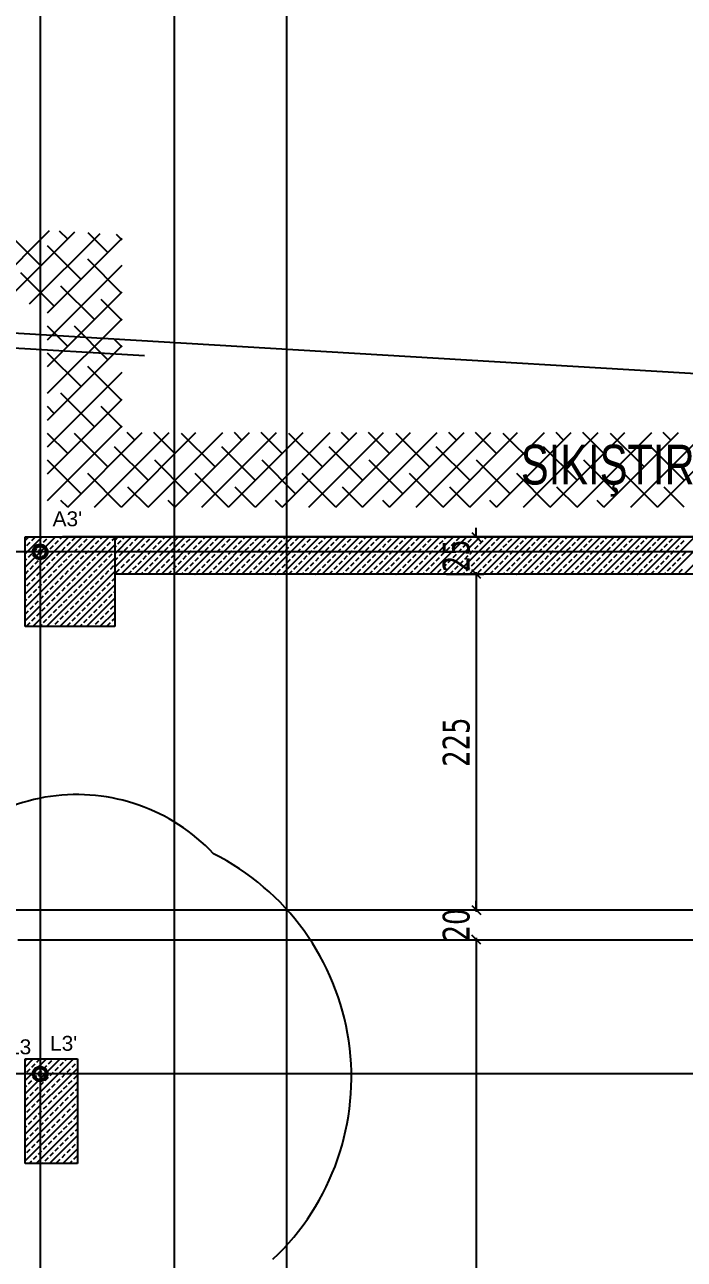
# Model space of a CAD drawing. Header units: millimetres. Extents: x 43168.9 to 43194.6, y -25545.1 to -25543.4.
# Drawn here: x 43170.5518 to 43170.6402, y -25543.9348 to -25543.7692 of the extents above; entities that cross this region are included whole.
import ezdxf

# ---------------------------------------------------------------- set-up
doc = ezdxf.new("R2010")
doc.units = ezdxf.units.MM
doc.header["$LTSCALE"] = 200
for name, pattern in [('DASHDOT', [1, 0.5, -0.25, 0, -0.25]), ('DASHDOT2', [0.5, 0.25, -0.125, 0, -0.125]), ('HIDDEN2', [0.1875, 0.125, -0.0625])]:
    doc.linetypes.add(name, pattern=pattern)
for name, color, linetype in [('aks_sgh', 5, 'DASHDOT2'), ('duv_sgh', 4, 'Continuous'), ('izd-alt_sgh', 8, 'HIDDEN2'), ('kesitcizgisi_sgh', 22, 'Continuous'), ('kolon-b.a_sgh', 6, 'Continuous'), ('olcuic_sgh', 183, 'Continuous'), ('tarama-betonarme_sgh', 223, 'Continuous'), ('tarama-zemin_sgh', 197, 'Continuous'), ('yapi-yaklasma_sgh', 41, 'DASHDOT'), ('yazi-genel_sgh', 7, 'Continuous')]:
    doc.layers.add(name, color=color, linetype=linetype)
doc.styles.add('1-200', font='arial.ttf', dxfattribs={"height": 60})
doc.styles.add('dim', font='VERDANA.TTF', dxfattribs={"width": 0.7})
doc.styles.add('text2', font='arial.ttf')

msp = doc.modelspace()

# ---------------------------------------------------------------- hatches: boundary and pattern name
h = msp.add_hatch(color=256)
edge = h.paths.add_edge_path()
edge.add_arc((43170.55388, -25543.83992), 0.001, 0, 360)
edge = h.paths.add_edge_path(flags=16)
edge.add_arc((43170.55388, -25543.83992), 0.00075, 0, 360)
h = msp.add_hatch(color=256)
edge = h.paths.add_edge_path()
edge.add_arc((43170.55388, -25543.83992), 0.001, 0, 360)
edge = h.paths.add_edge_path(flags=16)
edge.add_arc((43170.55388, -25543.83992), 0.00075, 0, 360)
h = msp.add_hatch(color=256)
edge = h.paths.add_edge_path()
edge.add_arc((43170.55388, -25543.90991), 0.001, 0, 360)
edge = h.paths.add_edge_path(flags=16)
edge.add_arc((43170.55388, -25543.90991), 0.00075, 0, 360)

# ---------------------------------------------------------------- linework, layer by layer
at = {"linetype": 'DASHDOT'}
msp.add_line((43170.57188, -25543.79132), (43170.57188, -25543.72412), dxfattribs=at)
at = {"color": 0, "linetype": 'ByBlock', "lineweight": -2}
for p, q in [((43170.61173, -25543.83732), (43170.61293, -25543.83852)), ((43170.55408, -25543.83972), (43170.55368, -25543.83972)), ((43170.55368, -25543.83972), (43170.55368, -25543.84012)), ((43170.55408, -25543.83972), (43170.55368, -25543.83972)), ((43170.55368, -25543.83972), (43170.55368, -25543.84012)), ((43170.55368, -25543.84012), (43170.55408, -25543.84012)), ((43170.55368, -25543.84012), (43170.55408, -25543.84012)), ((43170.55395, -25543.83985), (43170.55381, -25543.83999)), ((43170.55395, -25543.83999), (43170.55381, -25543.83985)), ((43170.55395, -25543.83985), (43170.55381, -25543.83999)), ((43170.55395, -25543.83999), (43170.55381, -25543.83985)), ((43170.55408, -25543.84012), (43170.55408, -25543.83972)), ((43170.55408, -25543.84012), (43170.55408, -25543.83972)), ((43170.61293, -25543.84351), (43170.61173, -25543.84231)), ((43170.61293, -25543.84351), (43170.61173, -25543.84231)), ((43170.61173, -25543.88732), (43170.61293, -25543.88852)), ((43170.61173, -25543.88732), (43170.61293, -25543.88852)), ((43170.61293, -25543.89252), (43170.61173, -25543.89132)), ((43170.61293, -25543.89252), (43170.61173, -25543.89132)), ((43170.55408, -25543.90971), (43170.55368, -25543.90971)), ((43170.55368, -25543.90971), (43170.55368, -25543.91011)), ((43170.55368, -25543.91011), (43170.55408, -25543.91011)), ((43170.55395, -25543.90984), (43170.55381, -25543.90998)), ((43170.55395, -25543.90998), (43170.55381, -25543.90984)), ((43170.55408, -25543.91011), (43170.55408, -25543.90971))]:
    msp.add_line(p, q, dxfattribs=at)
at = {"color": 0, "linetype": 'Continuous', "lineweight": -2}
for centre, radius in [((43170.55388, -25543.83992), 0.001), ((43170.55388, -25543.83992), 0.001), ((43170.55388, -25543.83992), 0.00075), ((43170.55388, -25543.83992), 0.00075), ((43170.55388, -25543.90991), 0.001), ((43170.55388, -25543.90991), 0.00075)]:
    msp.add_circle(centre, radius, dxfattribs=at)
for centre, radius, start, end in [((43170.55882, -25543.89751), 0.02505, 43.1257, 153.1257), ((43170.56205, -25543.91037), 0.03355, 313.3484, 63.3484)]:
    msp.add_arc(centre, radius, start, end)
at = {"layer": 'aks_sgh'}
for p, q in [((43170.55388, -25543.74092), (43170.55388, -25544.78992)), ((43170.58688, -25543.74092), (43170.58688, -25544.78992)), ((43170.24388, -25543.79438), (43170.56788, -25543.81361)), ((43171.17088, -25543.83992), (43170.19488, -25543.83992)), ((43171.17088, -25543.90992), (43170.19488, -25543.90992))]:
    msp.add_line(p, q, dxfattribs=at)
at = {"layer": 'duv_sgh'}
for p, q in [((43170.53688, -25543.88792), (43170.82088, -25543.88792)), ((43170.55088, -25543.89192), (43170.82088, -25543.89192))]:
    msp.add_line(p, q, dxfattribs=at)
at = {"layer": 'izd-alt_sgh'}
msp.add_line((43170.81488, -25543.83792), (43170.55688, -25543.83792), dxfattribs=at)
at = {"layer": 'kesitcizgisi_sgh', "linetype": 'DASHDOT'}
msp.add_line((43170.57188, -25544.79379), (43170.57188, -25543.79132), dxfattribs=at)
at = {"layer": 'kolon-b.a_sgh'}
for p, q in [((43170.55188, -25543.83792), (43170.56388, -25543.83792)), ((43170.55188, -25543.84992), (43170.55188, -25543.83792)), ((43170.55688, -25543.83792), (43170.81488, -25543.83792)), ((43170.56388, -25543.83792), (43170.56388, -25543.84992)), ((43170.80788, -25543.84292), (43170.56388, -25543.84292)), ((43170.56388, -25543.84992), (43170.55188, -25543.84992)), ((43170.55188, -25543.90791), (43170.55888, -25543.90791)), ((43170.55188, -25543.92191), (43170.55188, -25543.90791)), ((43170.55888, -25543.90791), (43170.55888, -25543.92191)), ((43170.55888, -25543.92191), (43170.55188, -25543.92191))]:
    msp.add_line(p, q, dxfattribs=at)
at = {"layer": 'olcuic_sgh'}
for p, q in [((43170.60833, -25543.83792), (43170.61333, -25543.83792)), ((43170.61233, -25543.83792), (43170.61233, -25543.83672)), ((43170.60833, -25543.84291), (43170.61333, -25543.84291)), ((43170.60833, -25543.84291), (43170.61333, -25543.84291)), ((43170.61233, -25543.84266), (43170.61233, -25543.88817)), ((43170.61233, -25543.84291), (43170.61233, -25543.84411)), ((43170.61233, -25543.88792), (43170.61233, -25543.88672)), ((43170.60833, -25543.88792), (43170.61333, -25543.88792)), ((43170.60833, -25543.88792), (43170.61333, -25543.88792)), ((43170.60833, -25543.89192), (43170.61333, -25543.89192)), ((43170.60833, -25543.89192), (43170.61333, -25543.89192)), ((43170.61233, -25543.89167), (43170.61233, -25544.34817)), ((43170.61233, -25543.89192), (43170.61233, -25543.89312))]:
    msp.add_line(p, q, dxfattribs=at)
at = {"layer": 'tarama-betonarme_sgh'}
for p, q in [((43170.55188, -25543.8384), (43170.55236, -25543.83792)), ((43170.55188, -25543.84019), (43170.55415, -25543.83792)), ((43170.55188, -25543.84199), (43170.55595, -25543.83792)), ((43170.55188, -25543.84378), (43170.55774, -25543.83792)), ((43170.55188, -25543.84558), (43170.55954, -25543.83792)), ((43170.55188, -25543.84738), (43170.56134, -25543.83792)), ((43170.55188, -25543.84917), (43170.56313, -25543.83792)), ((43170.55277, -25543.8384), (43170.55322, -25543.83795)), ((43170.55502, -25543.83795), (43170.55505, -25543.83792)), ((43170.55659, -25543.83817), (43170.55685, -25543.83792)), ((43170.55816, -25543.8384), (43170.55861, -25543.83795)), ((43170.56041, -25543.83795), (43170.56044, -25543.83792)), ((43170.56198, -25543.83817), (43170.56223, -25543.83792)), ((43170.56388, -25543.8384), (43170.56436, -25543.83792)), ((43170.56388, -25543.84019), (43170.56615, -25543.83792)), ((43170.56388, -25543.84199), (43170.56795, -25543.83792)), ((43170.56475, -25543.84292), (43170.56975, -25543.83792)), ((43170.56499, -25543.83819), (43170.56526, -25543.83792)), ((43170.56654, -25543.84292), (43170.57154, -25543.83792)), ((43170.56656, -25543.83841), (43170.56701, -25543.83796)), ((43170.56834, -25543.84292), (43170.57334, -25543.83792)), ((43170.5688, -25543.83796), (43170.56885, -25543.83792)), ((43170.57013, -25543.84292), (43170.57513, -25543.83792)), ((43170.57038, -25543.83819), (43170.57064, -25543.83792)), ((43170.57193, -25543.84292), (43170.57693, -25543.83792)), ((43170.57195, -25543.83841), (43170.5724, -25543.83796)), ((43170.57373, -25543.84292), (43170.57873, -25543.83792)), ((43170.57419, -25543.83796), (43170.57424, -25543.83792)), ((43170.57552, -25543.84292), (43170.58052, -25543.83792)), ((43170.57576, -25543.83819), (43170.57603, -25543.83792)), ((43170.57732, -25543.84292), (43170.58232, -25543.83792)), ((43170.57734, -25543.83841), (43170.57778, -25543.83796)), ((43170.57911, -25543.84292), (43170.58411, -25543.83792)), ((43170.57958, -25543.83796), (43170.57962, -25543.83792)), ((43170.58091, -25543.84292), (43170.58591, -25543.83792)), ((43170.58115, -25543.83819), (43170.58142, -25543.83792)), ((43170.58271, -25543.84292), (43170.58771, -25543.83792)), ((43170.58272, -25543.83841), (43170.58317, -25543.83796)), ((43170.5845, -25543.84292), (43170.5895, -25543.83792)), ((43170.58497, -25543.83796), (43170.58501, -25543.83792)), ((43170.5863, -25543.84292), (43170.5913, -25543.83792)), ((43170.58654, -25543.83819), (43170.58681, -25543.83792)), ((43170.58809, -25543.84292), (43170.59309, -25543.83792)), ((43170.58811, -25543.83841), (43170.58856, -25543.83796)), ((43170.58989, -25543.84292), (43170.59489, -25543.83792)), ((43170.59036, -25543.83796), (43170.5904, -25543.83792)), ((43170.59169, -25543.84292), (43170.59669, -25543.83792)), ((43170.59193, -25543.83819), (43170.5922, -25543.83792)), ((43170.59348, -25543.84292), (43170.59848, -25543.83792)), ((43170.5935, -25543.83841), (43170.59395, -25543.83796)), ((43170.59528, -25543.84292), (43170.60028, -25543.83792)), ((43170.59574, -25543.83796), (43170.59579, -25543.83792)), ((43170.59707, -25543.84292), (43170.60207, -25543.83792)), ((43170.59732, -25543.83819), (43170.59758, -25543.83792)), ((43170.59887, -25543.84292), (43170.60387, -25543.83792)), ((43170.59889, -25543.83841), (43170.59934, -25543.83796)), ((43170.60067, -25543.84292), (43170.60567, -25543.83792)), ((43170.60113, -25543.83796), (43170.60118, -25543.83792)), ((43170.60246, -25543.84292), (43170.60746, -25543.83792)), ((43170.6027, -25543.83819), (43170.60297, -25543.83792)), ((43170.60426, -25543.84292), (43170.60926, -25543.83792)), ((43170.60428, -25543.83841), (43170.60472, -25543.83796)), ((43170.60605, -25543.84292), (43170.61105, -25543.83792)), ((43170.60652, -25543.83796), (43170.60656, -25543.83792)), ((43170.60785, -25543.84292), (43170.61285, -25543.83792)), ((43170.60809, -25543.83819), (43170.60836, -25543.83792)), ((43170.60965, -25543.84292), (43170.61465, -25543.83792)), ((43170.60966, -25543.83841), (43170.61011, -25543.83796)), ((43170.61144, -25543.84292), (43170.61644, -25543.83792)), ((43170.61191, -25543.83796), (43170.61195, -25543.83792)), ((43170.61324, -25543.84292), (43170.61824, -25543.83792)), ((43170.61348, -25543.83819), (43170.61375, -25543.83792)), ((43170.61504, -25543.84292), (43170.62004, -25543.83792)), ((43170.61505, -25543.83841), (43170.6155, -25543.83796)), ((43170.61683, -25543.84292), (43170.62183, -25543.83792)), ((43170.6173, -25543.83796), (43170.61734, -25543.83792)), ((43170.61863, -25543.84292), (43170.62363, -25543.83792)), ((43170.61887, -25543.83819), (43170.61914, -25543.83792)), ((43170.62042, -25543.84292), (43170.62542, -25543.83792)), ((43170.62044, -25543.83841), (43170.62089, -25543.83796)), ((43170.62222, -25543.84292), (43170.62722, -25543.83792)), ((43170.62269, -25543.83796), (43170.62273, -25543.83792)), ((43170.62402, -25543.84292), (43170.62902, -25543.83792)), ((43170.62426, -25543.83819), (43170.62453, -25543.83792)), ((43170.62581, -25543.84292), (43170.63081, -25543.83792)), ((43170.62583, -25543.83841), (43170.62628, -25543.83796)), ((43170.62761, -25543.84292), (43170.63261, -25543.83792)), ((43170.62807, -25543.83796), (43170.62812, -25543.83792)), ((43170.6294, -25543.84292), (43170.6344, -25543.83792)), ((43170.62965, -25543.83819), (43170.62991, -25543.83792)), ((43170.6312, -25543.84292), (43170.6362, -25543.83792)), ((43170.63122, -25543.83841), (43170.63167, -25543.83796)), ((43170.633, -25543.84292), (43170.638, -25543.83792)), ((43170.63346, -25543.83796), (43170.63351, -25543.83792)), ((43170.63479, -25543.84292), (43170.63979, -25543.83792)), ((43170.63503, -25543.83819), (43170.6353, -25543.83792)), ((43170.63659, -25543.84292), (43170.64159, -25543.83792)), ((43170.6366, -25543.83841), (43170.63705, -25543.83796)), ((43170.63838, -25543.84292), (43170.64338, -25543.83792)), ((43170.63885, -25543.83796), (43170.63889, -25543.83792)), ((43170.64018, -25543.84292), (43170.64518, -25543.83792)), ((43170.5521, -25543.83907), (43170.55255, -25543.83862)), ((43170.55293, -25543.84992), (43170.56388, -25543.83897)), ((43170.553, -25543.83997), (43170.55345, -25543.83952)), ((43170.55367, -25543.8393), (43170.55412, -25543.83885)), ((43170.55435, -25543.83862), (43170.55479, -25543.83817)), ((43170.55524, -25543.83952), (43170.55569, -25543.83907)), ((43170.55592, -25543.83885), (43170.55637, -25543.8384)), ((43170.55682, -25543.83975), (43170.55726, -25543.8393)), ((43170.55749, -25543.83907), (43170.55794, -25543.83862)), ((43170.55839, -25543.83997), (43170.55884, -25543.83952)), ((43170.55906, -25543.8393), (43170.55951, -25543.83885)), ((43170.55973, -25543.83862), (43170.56018, -25543.83817)), ((43170.56063, -25543.83952), (43170.56108, -25543.83907)), ((43170.56131, -25543.83885), (43170.56175, -25543.8384)), ((43170.5622, -25543.83975), (43170.56265, -25543.8393)), ((43170.56288, -25543.83907), (43170.56333, -25543.83862)), ((43170.56355, -25543.8384), (43170.56388, -25543.83807)), ((43170.56388, -25543.8393), (43170.56409, -25543.83909)), ((43170.56431, -25543.83886), (43170.56476, -25543.83841)), ((43170.56521, -25543.83976), (43170.56566, -25543.83931)), ((43170.56589, -25543.83909), (43170.56633, -25543.83864)), ((43170.56678, -25543.83998), (43170.56723, -25543.83953)), ((43170.56746, -25543.83931), (43170.56791, -25543.83886)), ((43170.56813, -25543.83864), (43170.56858, -25543.83819)), ((43170.56903, -25543.83953), (43170.56948, -25543.83909)), ((43170.5697, -25543.83886), (43170.57015, -25543.83841)), ((43170.5706, -25543.83976), (43170.57105, -25543.83931)), ((43170.57127, -25543.83909), (43170.57172, -25543.83864)), ((43170.57217, -25543.83998), (43170.57262, -25543.83953)), ((43170.57285, -25543.83931), (43170.57329, -25543.83886)), ((43170.57352, -25543.83864), (43170.57397, -25543.83819)), ((43170.57442, -25543.83953), (43170.57487, -25543.83909)), ((43170.57509, -25543.83886), (43170.57554, -25543.83841)), ((43170.57599, -25543.83976), (43170.57644, -25543.83931)), ((43170.57666, -25543.83909), (43170.57711, -25543.83864)), ((43170.57756, -25543.83998), (43170.57801, -25543.83953)), ((43170.57823, -25543.83931), (43170.57868, -25543.83886)), ((43170.57891, -25543.83864), (43170.57936, -25543.83819)), ((43170.5798, -25543.83953), (43170.58025, -25543.83909)), ((43170.58048, -25543.83886), (43170.58093, -25543.83841)), ((43170.58138, -25543.83976), (43170.58183, -25543.83931)), ((43170.58205, -25543.83909), (43170.5825, -25543.83864)), ((43170.58295, -25543.83998), (43170.5834, -25543.83953)), ((43170.58362, -25543.83931), (43170.58407, -25543.83886)), ((43170.58429, -25543.83864), (43170.58474, -25543.83819)), ((43170.58519, -25543.83953), (43170.58564, -25543.83909)), ((43170.58587, -25543.83886), (43170.58632, -25543.83841)), ((43170.58676, -25543.83976), (43170.58721, -25543.83931)), ((43170.58744, -25543.83909), (43170.58789, -25543.83864)), ((43170.58834, -25543.83998), (43170.58879, -25543.83953)), ((43170.58901, -25543.83931), (43170.58946, -25543.83886)), ((43170.58968, -25543.83864), (43170.59013, -25543.83819)), ((43170.59058, -25543.83953), (43170.59103, -25543.83909)), ((43170.59125, -25543.83886), (43170.5917, -25543.83841)), ((43170.59215, -25543.83976), (43170.5926, -25543.83931)), ((43170.59283, -25543.83909), (43170.59328, -25543.83864)), ((43170.59372, -25543.83998), (43170.59417, -25543.83953)), ((43170.5944, -25543.83931), (43170.59485, -25543.83886)), ((43170.59507, -25543.83864), (43170.59552, -25543.83819)), ((43170.59597, -25543.83953), (43170.59642, -25543.83909)), ((43170.59664, -25543.83886), (43170.59709, -25543.83841)), ((43170.59754, -25543.83976), (43170.59799, -25543.83931)), ((43170.59821, -25543.83909), (43170.59866, -25543.83864)), ((43170.59911, -25543.83998), (43170.59956, -25543.83953)), ((43170.59979, -25543.83931), (43170.60023, -25543.83886)), ((43170.60046, -25543.83864), (43170.60091, -25543.83819)), ((43170.60136, -25543.83953), (43170.60181, -25543.83909)), ((43170.60203, -25543.83886), (43170.60248, -25543.83841)), ((43170.60293, -25543.83976), (43170.60338, -25543.83931)), ((43170.6036, -25543.83909), (43170.60405, -25543.83864)), ((43170.6045, -25543.83998), (43170.60495, -25543.83953)), ((43170.60517, -25543.83931), (43170.60562, -25543.83886)), ((43170.60585, -25543.83864), (43170.6063, -25543.83819)), ((43170.60675, -25543.83953), (43170.60719, -25543.83909)), ((43170.60742, -25543.83886), (43170.60787, -25543.83841)), ((43170.60832, -25543.83976), (43170.60877, -25543.83931)), ((43170.60899, -25543.83909), (43170.60944, -25543.83864)), ((43170.60989, -25543.83998), (43170.61034, -25543.83953)), ((43170.61056, -25543.83931), (43170.61101, -25543.83886)), ((43170.61124, -25543.83864), (43170.61168, -25543.83819)), ((43170.61213, -25543.83953), (43170.61258, -25543.83909)), ((43170.61281, -25543.83886), (43170.61326, -25543.83841)), ((43170.61371, -25543.83976), (43170.61415, -25543.83931)), ((43170.61438, -25543.83909), (43170.61483, -25543.83864)), ((43170.61528, -25543.83998), (43170.61573, -25543.83953)), ((43170.61595, -25543.83931), (43170.6164, -25543.83886)), ((43170.61662, -25543.83864), (43170.61707, -25543.83819)), ((43170.61752, -25543.83953), (43170.61797, -25543.83909)), ((43170.6182, -25543.83886), (43170.61864, -25543.83841)), ((43170.61909, -25543.83976), (43170.61954, -25543.83931)), ((43170.61977, -25543.83909), (43170.62022, -25543.83864)), ((43170.62066, -25543.83998), (43170.62111, -25543.83953)), ((43170.62134, -25543.83931), (43170.62179, -25543.83886)), ((43170.62201, -25543.83864), (43170.62246, -25543.83819)), ((43170.62291, -25543.83953), (43170.62336, -25543.83909)), ((43170.62358, -25543.83886), (43170.62403, -25543.83841)), ((43170.62448, -25543.83976), (43170.62493, -25543.83931)), ((43170.62516, -25543.83909), (43170.6256, -25543.83864)), ((43170.62605, -25543.83998), (43170.6265, -25543.83953)), ((43170.62673, -25543.83931), (43170.62718, -25543.83886)), ((43170.6274, -25543.83864), (43170.62785, -25543.83819)), ((43170.6283, -25543.83953), (43170.62875, -25543.83909)), ((43170.62897, -25543.83886), (43170.62942, -25543.83841)), ((43170.62987, -25543.83976), (43170.63032, -25543.83931)), ((43170.63054, -25543.83909), (43170.63099, -25543.83864)), ((43170.63144, -25543.83998), (43170.63189, -25543.83953)), ((43170.63211, -25543.83931), (43170.63256, -25543.83886)), ((43170.63279, -25543.83864), (43170.63324, -25543.83819)), ((43170.63369, -25543.83953), (43170.63414, -25543.83909)), ((43170.63436, -25543.83886), (43170.63481, -25543.83841)), ((43170.63526, -25543.83976), (43170.63571, -25543.83931)), ((43170.63593, -25543.83909), (43170.63638, -25543.83864)), ((43170.63683, -25543.83998), (43170.63728, -25543.83953)), ((43170.6375, -25543.83931), (43170.63795, -25543.83886)), ((43170.63818, -25543.83864), (43170.63863, -25543.83819)), ((43170.63907, -25543.83953), (43170.63952, -25543.83909)), ((43170.63975, -25543.83886), (43170.6402, -25543.83841)), ((43170.55188, -25543.84109), (43170.5521, -25543.84087)), ((43170.55233, -25543.84064), (43170.55277, -25543.8402)), ((43170.55322, -25543.84154), (43170.55367, -25543.84109)), ((43170.5539, -25543.84087), (43170.55435, -25543.84042)), ((43170.55457, -25543.8402), (43170.55502, -25543.83975)), ((43170.55472, -25543.84992), (43170.56388, -25543.84076)), ((43170.55547, -25543.84109), (43170.55592, -25543.84064)), ((43170.55614, -25543.84042), (43170.55659, -25543.83997)), ((43170.55704, -25543.84132), (43170.55749, -25543.84087)), ((43170.55771, -25543.84064), (43170.55816, -25543.8402)), ((43170.55861, -25543.84154), (43170.55906, -25543.84109)), ((43170.55928, -25543.84087), (43170.55973, -25543.84042)), ((43170.55996, -25543.8402), (43170.56041, -25543.83975)), ((43170.56086, -25543.84109), (43170.56131, -25543.84064)), ((43170.56153, -25543.84042), (43170.56198, -25543.83997)), ((43170.56243, -25543.84132), (43170.56288, -25543.84087)), ((43170.5631, -25543.84064), (43170.56355, -25543.8402)), ((43170.56377, -25543.83997), (43170.56388, -25543.83987)), ((43170.56388, -25543.84109), (43170.56431, -25543.84066)), ((43170.56454, -25543.84043), (43170.56499, -25543.83998)), ((43170.56544, -25543.84133), (43170.56589, -25543.84088)), ((43170.56611, -25543.84066), (43170.56656, -25543.84021)), ((43170.56701, -25543.84156), (43170.56746, -25543.84111)), ((43170.56768, -25543.84088), (43170.56813, -25543.84043)), ((43170.56835, -25543.84021), (43170.5688, -25543.83976)), ((43170.56925, -25543.84111), (43170.5697, -25543.84066)), ((43170.56993, -25543.84043), (43170.57038, -25543.83998)), ((43170.57082, -25543.84133), (43170.57127, -25543.84088)), ((43170.5715, -25543.84066), (43170.57195, -25543.84021)), ((43170.5724, -25543.84156), (43170.57285, -25543.84111)), ((43170.57307, -25543.84088), (43170.57352, -25543.84043)), ((43170.57374, -25543.84021), (43170.57419, -25543.83976)), ((43170.57464, -25543.84111), (43170.57509, -25543.84066)), ((43170.57531, -25543.84043), (43170.57576, -25543.83998)), ((43170.57621, -25543.84133), (43170.57666, -25543.84088)), ((43170.57689, -25543.84066), (43170.57734, -25543.84021)), ((43170.57778, -25543.84156), (43170.57823, -25543.84111)), ((43170.57846, -25543.84088), (43170.57891, -25543.84043)), ((43170.57913, -25543.84021), (43170.57958, -25543.83976)), ((43170.58003, -25543.84111), (43170.58048, -25543.84066)), ((43170.5807, -25543.84043), (43170.58115, -25543.83998)), ((43170.5816, -25543.84133), (43170.58205, -25543.84088)), ((43170.58227, -25543.84066), (43170.58272, -25543.84021)), ((43170.58317, -25543.84156), (43170.58362, -25543.84111)), ((43170.58385, -25543.84088), (43170.58429, -25543.84043)), ((43170.58452, -25543.84021), (43170.58497, -25543.83976)), ((43170.58542, -25543.84111), (43170.58587, -25543.84066)), ((43170.58609, -25543.84043), (43170.58654, -25543.83998)), ((43170.58699, -25543.84133), (43170.58744, -25543.84088)), ((43170.58766, -25543.84066), (43170.58811, -25543.84021)), ((43170.58856, -25543.84156), (43170.58901, -25543.84111)), ((43170.58923, -25543.84088), (43170.58968, -25543.84043)), ((43170.58991, -25543.84021), (43170.59036, -25543.83976)), ((43170.59081, -25543.84111), (43170.59125, -25543.84066)), ((43170.59148, -25543.84043), (43170.59193, -25543.83998)), ((43170.59238, -25543.84133), (43170.59283, -25543.84088)), ((43170.59305, -25543.84066), (43170.5935, -25543.84021)), ((43170.59395, -25543.84156), (43170.5944, -25543.84111)), ((43170.59462, -25543.84088), (43170.59507, -25543.84043)), ((43170.5953, -25543.84021), (43170.59574, -25543.83976)), ((43170.59619, -25543.84111), (43170.59664, -25543.84066)), ((43170.59687, -25543.84043), (43170.59732, -25543.83998)), ((43170.59777, -25543.84133), (43170.59821, -25543.84088)), ((43170.59844, -25543.84066), (43170.59889, -25543.84021)), ((43170.59934, -25543.84156), (43170.59979, -25543.84111)), ((43170.60001, -25543.84088), (43170.60046, -25543.84043)), ((43170.60068, -25543.84021), (43170.60113, -25543.83976)), ((43170.60158, -25543.84111), (43170.60203, -25543.84066)), ((43170.60226, -25543.84043), (43170.6027, -25543.83998)), ((43170.60315, -25543.84133), (43170.6036, -25543.84088)), ((43170.60383, -25543.84066), (43170.60428, -25543.84021)), ((43170.60472, -25543.84156), (43170.60517, -25543.84111)), ((43170.6054, -25543.84088), (43170.60585, -25543.84043)), ((43170.60607, -25543.84021), (43170.60652, -25543.83976)), ((43170.60697, -25543.84111), (43170.60742, -25543.84066)), ((43170.60764, -25543.84043), (43170.60809, -25543.83998)), ((43170.60854, -25543.84133), (43170.60899, -25543.84088)), ((43170.60922, -25543.84066), (43170.60966, -25543.84021)), ((43170.61011, -25543.84156), (43170.61056, -25543.84111)), ((43170.61079, -25543.84088), (43170.61124, -25543.84043)), ((43170.61146, -25543.84021), (43170.61191, -25543.83976)), ((43170.61236, -25543.84111), (43170.61281, -25543.84066)), ((43170.61303, -25543.84043), (43170.61348, -25543.83998)), ((43170.61393, -25543.84133), (43170.61438, -25543.84088)), ((43170.6146, -25543.84066), (43170.61505, -25543.84021)), ((43170.6155, -25543.84156), (43170.61595, -25543.84111)), ((43170.61617, -25543.84088), (43170.61662, -25543.84043)), ((43170.61685, -25543.84021), (43170.6173, -25543.83976)), ((43170.61775, -25543.84111), (43170.6182, -25543.84066)), ((43170.61842, -25543.84043), (43170.61887, -25543.83998)), ((43170.61932, -25543.84133), (43170.61977, -25543.84088)), ((43170.61999, -25543.84066), (43170.62044, -25543.84021)), ((43170.62089, -25543.84156), (43170.62134, -25543.84111)), ((43170.62156, -25543.84088), (43170.62201, -25543.84043)), ((43170.62224, -25543.84021), (43170.62269, -25543.83976)), ((43170.62313, -25543.84111), (43170.62358, -25543.84066)), ((43170.62381, -25543.84043), (43170.62426, -25543.83998)), ((43170.62471, -25543.84133), (43170.62516, -25543.84088)), ((43170.62538, -25543.84066), (43170.62583, -25543.84021)), ((43170.62628, -25543.84156), (43170.62673, -25543.84111)), ((43170.62695, -25543.84088), (43170.6274, -25543.84043)), ((43170.62762, -25543.84021), (43170.62807, -25543.83976)), ((43170.62852, -25543.84111), (43170.62897, -25543.84066)), ((43170.6292, -25543.84043), (43170.62965, -25543.83998)), ((43170.63009, -25543.84133), (43170.63054, -25543.84088)), ((43170.63077, -25543.84066), (43170.63122, -25543.84021)), ((43170.63167, -25543.84156), (43170.63211, -25543.84111)), ((43170.63234, -25543.84088), (43170.63279, -25543.84043)), ((43170.63301, -25543.84021), (43170.63346, -25543.83976)), ((43170.63391, -25543.84111), (43170.63436, -25543.84066)), ((43170.63458, -25543.84043), (43170.63503, -25543.83998)), ((43170.63548, -25543.84133), (43170.63593, -25543.84088)), ((43170.63616, -25543.84066), (43170.6366, -25543.84021)), ((43170.63705, -25543.84156), (43170.6375, -25543.84111)), ((43170.63773, -25543.84088), (43170.63818, -25543.84043)), ((43170.6384, -25543.84021), (43170.63885, -25543.83976)), ((43170.6393, -25543.84111), (43170.63975, -25543.84066)), ((43170.63997, -25543.84043), (43170.64042, -25543.83998)), ((43170.55188, -25543.84289), (43170.55233, -25543.84244)), ((43170.55255, -25543.84222), (43170.553, -25543.84177)), ((43170.55345, -25543.84311), (43170.5539, -25543.84266)), ((43170.55412, -25543.84244), (43170.55457, -25543.84199)), ((43170.55479, -25543.84177), (43170.55524, -25543.84132)), ((43170.55502, -25543.84334), (43170.55547, -25543.84289)), ((43170.55569, -25543.84266), (43170.55614, -25543.84222)), ((43170.55637, -25543.84199), (43170.55682, -25543.84154)), ((43170.55652, -25543.84992), (43170.56388, -25543.84256)), ((43170.55726, -25543.84289), (43170.55771, -25543.84244)), ((43170.55794, -25543.84222), (43170.55839, -25543.84177)), ((43170.55884, -25543.84311), (43170.55928, -25543.84266)), ((43170.55951, -25543.84244), (43170.55996, -25543.84199)), ((43170.56018, -25543.84177), (43170.56063, -25543.84132)), ((43170.56041, -25543.84334), (43170.56086, -25543.84289)), ((43170.56108, -25543.84266), (43170.56153, -25543.84222)), ((43170.56175, -25543.84199), (43170.5622, -25543.84154)), ((43170.56265, -25543.84289), (43170.5631, -25543.84244)), ((43170.56333, -25543.84222), (43170.56377, -25543.84177)), ((43170.56409, -25543.84268), (43170.56454, -25543.84223)), ((43170.56476, -25543.842), (43170.56521, -25543.84156)), ((43170.56566, -25543.8429), (43170.56611, -25543.84245)), ((43170.56633, -25543.84223), (43170.56678, -25543.84178)), ((43170.56744, -25543.84292), (43170.56768, -25543.84268)), ((43170.56791, -25543.84245), (43170.56835, -25543.842)), ((43170.56858, -25543.84178), (43170.56903, -25543.84133)), ((43170.56924, -25543.84292), (43170.56925, -25543.8429)), ((43170.56948, -25543.84268), (43170.56993, -25543.84223)), ((43170.57015, -25543.842), (43170.5706, -25543.84156)), ((43170.57105, -25543.8429), (43170.5715, -25543.84245)), ((43170.57172, -25543.84223), (43170.57217, -25543.84178)), ((43170.57283, -25543.84292), (43170.57307, -25543.84268)), ((43170.57329, -25543.84245), (43170.57374, -25543.842)), ((43170.57397, -25543.84178), (43170.57442, -25543.84133)), ((43170.57462, -25543.84292), (43170.57464, -25543.8429)), ((43170.57487, -25543.84268), (43170.57531, -25543.84223)), ((43170.57554, -25543.842), (43170.57599, -25543.84156)), ((43170.57644, -25543.8429), (43170.57689, -25543.84245)), ((43170.57711, -25543.84223), (43170.57756, -25543.84178)), ((43170.57822, -25543.84292), (43170.57846, -25543.84268)), ((43170.57868, -25543.84245), (43170.57913, -25543.842)), ((43170.57936, -25543.84178), (43170.5798, -25543.84133)), ((43170.58001, -25543.84292), (43170.58003, -25543.8429)), ((43170.58025, -25543.84268), (43170.5807, -25543.84223)), ((43170.58093, -25543.842), (43170.58138, -25543.84156)), ((43170.58183, -25543.8429), (43170.58227, -25543.84245)), ((43170.5825, -25543.84223), (43170.58295, -25543.84178)), ((43170.5836, -25543.84292), (43170.58385, -25543.84268)), ((43170.58407, -25543.84245), (43170.58452, -25543.842)), ((43170.58474, -25543.84178), (43170.58519, -25543.84133)), ((43170.5854, -25543.84292), (43170.58542, -25543.8429)), ((43170.58564, -25543.84268), (43170.58609, -25543.84223)), ((43170.58632, -25543.842), (43170.58676, -25543.84156)), ((43170.58721, -25543.8429), (43170.58766, -25543.84245)), ((43170.58789, -25543.84223), (43170.58834, -25543.84178)), ((43170.58899, -25543.84292), (43170.58923, -25543.84268)), ((43170.58946, -25543.84245), (43170.58991, -25543.842)), ((43170.59013, -25543.84178), (43170.59058, -25543.84133)), ((43170.59079, -25543.84292), (43170.59081, -25543.8429)), ((43170.59103, -25543.84268), (43170.59148, -25543.84223)), ((43170.5917, -25543.842), (43170.59215, -25543.84156)), ((43170.5926, -25543.8429), (43170.59305, -25543.84245)), ((43170.59328, -25543.84223), (43170.59372, -25543.84178)), ((43170.59438, -25543.84292), (43170.59462, -25543.84268)), ((43170.59485, -25543.84245), (43170.5953, -25543.842)), ((43170.59552, -25543.84178), (43170.59597, -25543.84133)), ((43170.59618, -25543.84292), (43170.59619, -25543.8429)), ((43170.59642, -25543.84268), (43170.59687, -25543.84223)), ((43170.59709, -25543.842), (43170.59754, -25543.84156)), ((43170.59799, -25543.8429), (43170.59844, -25543.84245)), ((43170.59866, -25543.84223), (43170.59911, -25543.84178)), ((43170.59977, -25543.84292), (43170.60001, -25543.84268)), ((43170.60023, -25543.84245), (43170.60068, -25543.842)), ((43170.60091, -25543.84178), (43170.60136, -25543.84133)), ((43170.60156, -25543.84292), (43170.60158, -25543.8429)), ((43170.60181, -25543.84268), (43170.60226, -25543.84223)), ((43170.60248, -25543.842), (43170.60293, -25543.84156)), ((43170.60338, -25543.8429), (43170.60383, -25543.84245)), ((43170.60405, -25543.84223), (43170.6045, -25543.84178)), ((43170.60516, -25543.84292), (43170.6054, -25543.84268)), ((43170.60562, -25543.84245), (43170.60607, -25543.842)), ((43170.6063, -25543.84178), (43170.60675, -25543.84133)), ((43170.60695, -25543.84292), (43170.60697, -25543.8429)), ((43170.60719, -25543.84268), (43170.60764, -25543.84223)), ((43170.60787, -25543.842), (43170.60832, -25543.84156)), ((43170.60877, -25543.8429), (43170.60922, -25543.84245)), ((43170.60944, -25543.84223), (43170.60989, -25543.84178)), ((43170.61054, -25543.84292), (43170.61079, -25543.84268)), ((43170.61101, -25543.84245), (43170.61146, -25543.842)), ((43170.61168, -25543.84178), (43170.61213, -25543.84133)), ((43170.61234, -25543.84292), (43170.61236, -25543.8429)), ((43170.61258, -25543.84268), (43170.61303, -25543.84223)), ((43170.61326, -25543.842), (43170.61371, -25543.84156)), ((43170.61415, -25543.8429), (43170.6146, -25543.84245)), ((43170.61483, -25543.84223), (43170.61528, -25543.84178)), ((43170.61593, -25543.84292), (43170.61617, -25543.84268)), ((43170.6164, -25543.84245), (43170.61685, -25543.842)), ((43170.61707, -25543.84178), (43170.61752, -25543.84133)), ((43170.61773, -25543.84292), (43170.61775, -25543.8429)), ((43170.61797, -25543.84268), (43170.61842, -25543.84223)), ((43170.61864, -25543.842), (43170.61909, -25543.84156)), ((43170.61954, -25543.8429), (43170.61999, -25543.84245)), ((43170.62022, -25543.84223), (43170.62066, -25543.84178)), ((43170.62132, -25543.84292), (43170.62156, -25543.84268)), ((43170.62179, -25543.84245), (43170.62224, -25543.842)), ((43170.62246, -25543.84178), (43170.62291, -25543.84133)), ((43170.62312, -25543.84292), (43170.62313, -25543.8429)), ((43170.62336, -25543.84268), (43170.62381, -25543.84223)), ((43170.62403, -25543.842), (43170.62448, -25543.84156)), ((43170.62493, -25543.8429), (43170.62538, -25543.84245)), ((43170.6256, -25543.84223), (43170.62605, -25543.84178)), ((43170.62671, -25543.84292), (43170.62695, -25543.84268)), ((43170.62718, -25543.84245), (43170.62762, -25543.842)), ((43170.62785, -25543.84178), (43170.6283, -25543.84133)), ((43170.62851, -25543.84292), (43170.62852, -25543.8429)), ((43170.62875, -25543.84268), (43170.6292, -25543.84223)), ((43170.62942, -25543.842), (43170.62987, -25543.84156)), ((43170.63032, -25543.8429), (43170.63077, -25543.84245)), ((43170.63099, -25543.84223), (43170.63144, -25543.84178)), ((43170.6321, -25543.84292), (43170.63234, -25543.84268)), ((43170.63256, -25543.84245), (43170.63301, -25543.842)), ((43170.63324, -25543.84178), (43170.63369, -25543.84133)), ((43170.63389, -25543.84292), (43170.63391, -25543.8429)), ((43170.63414, -25543.84268), (43170.63458, -25543.84223)), ((43170.63481, -25543.842), (43170.63526, -25543.84156)), ((43170.63571, -25543.8429), (43170.63616, -25543.84245)), ((43170.63638, -25543.84223), (43170.63683, -25543.84178)), ((43170.63749, -25543.84292), (43170.63773, -25543.84268)), ((43170.63795, -25543.84245), (43170.6384, -25543.842)), ((43170.63863, -25543.84178), (43170.63907, -25543.84133)), ((43170.63928, -25543.84292), (43170.6393, -25543.8429)), ((43170.63952, -25543.84268), (43170.63997, -25543.84223)), ((43170.5521, -25543.84446), (43170.55255, -25543.84401)), ((43170.55277, -25543.84379), (43170.55322, -25543.84334)), ((43170.55367, -25543.84469), (43170.55412, -25543.84424)), ((43170.55435, -25543.84401), (43170.55479, -25543.84356)), ((43170.55524, -25543.84491), (43170.55569, -25543.84446)), ((43170.55592, -25543.84424), (43170.55637, -25543.84379)), ((43170.55659, -25543.84356), (43170.55704, -25543.84311)), ((43170.55749, -25543.84446), (43170.55794, -25543.84401)), ((43170.55816, -25543.84379), (43170.55861, -25543.84334)), ((43170.55832, -25543.84992), (43170.56388, -25543.84436)), ((43170.55906, -25543.84469), (43170.55951, -25543.84424)), ((43170.55973, -25543.84401), (43170.56018, -25543.84356)), ((43170.56063, -25543.84491), (43170.56108, -25543.84446)), ((43170.56131, -25543.84424), (43170.56175, -25543.84379)), ((43170.56198, -25543.84356), (43170.56243, -25543.84311)), ((43170.56288, -25543.84446), (43170.56333, -25543.84401)), ((43170.56355, -25543.84379), (43170.56388, -25543.84346)), ((43170.55188, -25543.84648), (43170.5521, -25543.84626)), ((43170.55233, -25543.84603), (43170.55277, -25543.84558)), ((43170.553, -25543.84536), (43170.55345, -25543.84491)), ((43170.5539, -25543.84626), (43170.55435, -25543.84581)), ((43170.55457, -25543.84558), (43170.55502, -25543.84513)), ((43170.55547, -25543.84648), (43170.55592, -25543.84603)), ((43170.55614, -25543.84581), (43170.55659, -25543.84536)), ((43170.55682, -25543.84513), (43170.55726, -25543.84469)), ((43170.55704, -25543.84671), (43170.55749, -25543.84626)), ((43170.55771, -25543.84603), (43170.55816, -25543.84558)), ((43170.55839, -25543.84536), (43170.55884, -25543.84491)), ((43170.55928, -25543.84626), (43170.55973, -25543.84581)), ((43170.55996, -25543.84558), (43170.56041, -25543.84513)), ((43170.56011, -25543.84992), (43170.56388, -25543.84615)), ((43170.56086, -25543.84648), (43170.56131, -25543.84603)), ((43170.56153, -25543.84581), (43170.56198, -25543.84536)), ((43170.5622, -25543.84513), (43170.56265, -25543.84469)), ((43170.56243, -25543.84671), (43170.56288, -25543.84626)), ((43170.5631, -25543.84603), (43170.56355, -25543.84558)), ((43170.56377, -25543.84536), (43170.56388, -25543.84525)), ((43170.55188, -25543.84827), (43170.55233, -25543.84783)), ((43170.55255, -25543.8476), (43170.553, -25543.84715)), ((43170.55322, -25543.84693), (43170.55367, -25543.84648)), ((43170.55412, -25543.84783), (43170.55457, -25543.84738)), ((43170.55479, -25543.84715), (43170.55524, -25543.84671)), ((43170.55569, -25543.84805), (43170.55614, -25543.8476)), ((43170.55637, -25543.84738), (43170.55682, -25543.84693)), ((43170.55726, -25543.84828), (43170.55771, -25543.84783)), ((43170.55794, -25543.8476), (43170.55839, -25543.84715)), ((43170.55861, -25543.84693), (43170.55906, -25543.84648)), ((43170.55951, -25543.84783), (43170.55996, -25543.84738)), ((43170.56018, -25543.84715), (43170.56063, -25543.84671)), ((43170.56108, -25543.84805), (43170.56153, -25543.8476)), ((43170.56175, -25543.84738), (43170.5622, -25543.84693)), ((43170.56265, -25543.84828), (43170.5631, -25543.84783)), ((43170.56333, -25543.8476), (43170.56377, -25543.84715)), ((43170.5521, -25543.84985), (43170.55255, -25543.8494)), ((43170.55277, -25543.84918), (43170.55322, -25543.84873)), ((43170.55345, -25543.8485), (43170.5539, -25543.84805)), ((43170.55435, -25543.8494), (43170.55479, -25543.84895)), ((43170.55502, -25543.84873), (43170.55547, -25543.84828)), ((43170.55592, -25543.84962), (43170.55637, -25543.84918)), ((43170.55659, -25543.84895), (43170.55704, -25543.8485)), ((43170.55749, -25543.84985), (43170.55794, -25543.8494)), ((43170.55816, -25543.84918), (43170.55861, -25543.84873)), ((43170.55884, -25543.8485), (43170.55928, -25543.84805)), ((43170.55973, -25543.8494), (43170.56018, -25543.84895)), ((43170.56041, -25543.84873), (43170.56086, -25543.84828)), ((43170.56131, -25543.84962), (43170.56175, -25543.84918)), ((43170.56191, -25543.84992), (43170.56388, -25543.84795)), ((43170.56198, -25543.84895), (43170.56243, -25543.8485)), ((43170.56288, -25543.84985), (43170.56333, -25543.8494)), ((43170.56355, -25543.84918), (43170.56388, -25543.84885)), ((43170.55383, -25543.84992), (43170.55412, -25543.84962)), ((43170.55562, -25543.84992), (43170.55569, -25543.84985)), ((43170.55921, -25543.84992), (43170.55951, -25543.84962)), ((43170.56101, -25543.84992), (43170.56108, -25543.84985)), ((43170.5637, -25543.84992), (43170.56388, -25543.84974)), ((43170.55188, -25543.909), (43170.55297, -25543.90791)), ((43170.55188, -25543.91079), (43170.55476, -25543.90791)), ((43170.55188, -25543.91259), (43170.55656, -25543.90791)), ((43170.55188, -25543.91439), (43170.55836, -25543.90791)), ((43170.55188, -25543.9081), (43170.55207, -25543.90791)), ((43170.55277, -25543.909), (43170.55322, -25543.90855)), ((43170.55345, -25543.90833), (43170.55387, -25543.90791)), ((43170.55435, -25543.90923), (43170.55479, -25543.90878)), ((43170.55502, -25543.90855), (43170.55547, -25543.9081)), ((43170.55592, -25543.90945), (43170.55637, -25543.909)), ((43170.55659, -25543.90878), (43170.55704, -25543.90833)), ((43170.55726, -25543.9081), (43170.55746, -25543.90791)), ((43170.55816, -25543.909), (43170.55861, -25543.90855)), ((43170.55884, -25543.90833), (43170.55888, -25543.90828)), ((43170.55188, -25543.91618), (43170.55888, -25543.90918)), ((43170.5521, -25543.90968), (43170.55255, -25543.90923)), ((43170.55233, -25543.91125), (43170.55277, -25543.9108)), ((43170.553, -25543.91057), (43170.55345, -25543.91012)), ((43170.55367, -25543.9099), (43170.55412, -25543.90945)), ((43170.55457, -25543.9108), (43170.55502, -25543.91035)), ((43170.55524, -25543.91012), (43170.55569, -25543.90968)), ((43170.55614, -25543.91102), (43170.55659, -25543.91057)), ((43170.55682, -25543.91035), (43170.55726, -25543.9099)), ((43170.55749, -25543.90968), (43170.55794, -25543.90923)), ((43170.55771, -25543.91125), (43170.55816, -25543.9108)), ((43170.55839, -25543.91057), (43170.55884, -25543.91012)), ((43170.55188, -25543.91798), (43170.55888, -25543.91098)), ((43170.55188, -25543.91169), (43170.5521, -25543.91147)), ((43170.55255, -25543.91282), (43170.553, -25543.91237)), ((43170.55322, -25543.91214), (43170.55367, -25543.9117)), ((43170.5539, -25543.91147), (43170.55435, -25543.91102)), ((43170.55479, -25543.91237), (43170.55524, -25543.91192)), ((43170.55547, -25543.9117), (43170.55592, -25543.91125)), ((43170.55637, -25543.91259), (43170.55682, -25543.91214)), ((43170.55704, -25543.91192), (43170.55749, -25543.91147)), ((43170.55794, -25543.91282), (43170.55839, -25543.91237)), ((43170.55861, -25543.91214), (43170.55888, -25543.91188)), ((43170.55188, -25543.91977), (43170.55888, -25543.91277)), ((43170.55188, -25543.91349), (43170.55233, -25543.91304)), ((43170.55277, -25543.91439), (43170.55322, -25543.91394)), ((43170.55345, -25543.91372), (43170.5539, -25543.91327)), ((43170.55412, -25543.91304), (43170.55457, -25543.91259)), ((43170.55502, -25543.91394), (43170.55547, -25543.91349)), ((43170.55569, -25543.91327), (43170.55614, -25543.91282)), ((43170.55659, -25543.91417), (43170.55704, -25543.91372)), ((43170.55726, -25543.91349), (43170.55771, -25543.91304)), ((43170.55816, -25543.91439), (43170.55861, -25543.91394)), ((43170.55884, -25543.91372), (43170.55888, -25543.91367)), ((43170.55188, -25543.92157), (43170.55888, -25543.91457)), ((43170.5521, -25543.91506), (43170.55255, -25543.91461)), ((43170.553, -25543.91596), (43170.55345, -25543.91551)), ((43170.55367, -25543.91529), (43170.55412, -25543.91484)), ((43170.55435, -25543.91461), (43170.55479, -25543.91417)), ((43170.55457, -25543.91619), (43170.55502, -25543.91574)), ((43170.55524, -25543.91551), (43170.55569, -25543.91506)), ((43170.55592, -25543.91484), (43170.55637, -25543.91439)), ((43170.55682, -25543.91574), (43170.55726, -25543.91529)), ((43170.55749, -25543.91506), (43170.55794, -25543.91461)), ((43170.55839, -25543.91596), (43170.55884, -25543.91551)), ((43170.55188, -25543.91708), (43170.5521, -25543.91686)), ((43170.55233, -25543.91663), (43170.55277, -25543.91619)), ((43170.55322, -25543.91753), (43170.55367, -25543.91708)), ((43170.55334, -25543.92191), (43170.55888, -25543.91637)), ((43170.5539, -25543.91686), (43170.55435, -25543.91641)), ((43170.55479, -25543.91776), (43170.55524, -25543.91731)), ((43170.55547, -25543.91708), (43170.55592, -25543.91663)), ((43170.55614, -25543.91641), (43170.55659, -25543.91596)), ((43170.55704, -25543.91731), (43170.55749, -25543.91686)), ((43170.55771, -25543.91663), (43170.55816, -25543.91619)), ((43170.55861, -25543.91753), (43170.55888, -25543.91727)), ((43170.55188, -25543.91888), (43170.55233, -25543.91843)), ((43170.55255, -25543.91821), (43170.553, -25543.91776)), ((43170.55345, -25543.9191), (43170.5539, -25543.91866)), ((43170.55412, -25543.91843), (43170.55457, -25543.91798)), ((43170.55502, -25543.91933), (43170.55547, -25543.91888)), ((43170.55513, -25543.92191), (43170.55888, -25543.91816)), ((43170.55569, -25543.91866), (43170.55614, -25543.91821)), ((43170.55637, -25543.91798), (43170.55682, -25543.91753)), ((43170.55726, -25543.91888), (43170.55771, -25543.91843)), ((43170.55794, -25543.91821), (43170.55839, -25543.91776)), ((43170.55884, -25543.9191), (43170.55888, -25543.91906)), ((43170.5521, -25543.92045), (43170.55255, -25543.92)), ((43170.55277, -25543.91978), (43170.55322, -25543.91933)), ((43170.55367, -25543.92068), (43170.55412, -25543.92023)), ((43170.55435, -25543.92), (43170.55479, -25543.91955)), ((43170.55524, -25543.9209), (43170.55569, -25543.92045)), ((43170.55592, -25543.92023), (43170.55637, -25543.91978)), ((43170.55659, -25543.91955), (43170.55704, -25543.9191)), ((43170.55682, -25543.92112), (43170.55726, -25543.92068)), ((43170.55693, -25543.92191), (43170.55888, -25543.91996)), ((43170.55749, -25543.92045), (43170.55794, -25543.92)), ((43170.55816, -25543.91978), (43170.55861, -25543.91933)), ((43170.55244, -25543.92191), (43170.55277, -25543.92157)), ((43170.553, -25543.92135), (43170.55345, -25543.9209)), ((43170.55423, -25543.92191), (43170.55435, -25543.9218)), ((43170.55457, -25543.92157), (43170.55502, -25543.92112)), ((43170.55614, -25543.9218), (43170.55659, -25543.92135)), ((43170.55783, -25543.92191), (43170.55816, -25543.92157)), ((43170.55839, -25543.92135), (43170.55884, -25543.9209)), ((43170.55872, -25543.92191), (43170.55888, -25543.92176))]:
    msp.add_line(p, q, dxfattribs=at)
at = {"layer": 'tarama-zemin_sgh'}
for p, q in [((43170.5457, -25543.80629), (43170.55516, -25543.79683)), ((43170.54909, -25543.80649), (43170.55855, -25543.79703)), ((43170.55399, -25543.80159), (43170.5495, -25543.7971)), ((43170.55248, -25543.80669), (43170.56194, -25543.79723)), ((43170.55488, -25543.80788), (43170.56488, -25543.79788)), ((43170.55758, -25543.798), (43170.55649, -25543.79691)), ((43170.56297, -25543.7998), (43170.56031, -25543.79714)), ((43170.56488, -25543.79812), (43170.56413, -25543.79736)), ((43170.55937, -25543.80339), (43170.55488, -25543.7989)), ((43170.55488, -25543.81148), (43170.56488, -25543.80148)), ((43170.56476, -25543.80519), (43170.56027, -25543.80069)), ((43170.55578, -25543.80698), (43170.55129, -25543.80249)), ((43170.56117, -25543.80878), (43170.55668, -25543.80429)), ((43170.55488, -25543.81507), (43170.56488, -25543.80507)), ((43170.56488, -25543.80889), (43170.56207, -25543.80608)), ((43170.55488, -25543.81866), (43170.56488, -25543.80866)), ((43170.55758, -25543.81237), (43170.55488, -25543.80967)), ((43170.56297, -25543.81417), (43170.55848, -25543.80968)), ((43170.56488, -25543.81249), (43170.56386, -25543.81147)), ((43170.55488, -25543.82225), (43170.56488, -25543.81225)), ((43170.55937, -25543.81776), (43170.55488, -25543.81327)), ((43170.55488, -25543.82585), (43170.56488, -25543.81585)), ((43170.56476, -25543.81955), (43170.56027, -25543.81506)), ((43170.55488, -25543.82944), (43170.56488, -25543.81944)), ((43170.56117, -25543.82315), (43170.55668, -25543.81866)), ((43170.55578, -25543.82135), (43170.55488, -25543.82045)), ((43170.56488, -25543.82326), (43170.56207, -25543.82045)), ((43170.55488, -25543.83303), (43170.56488, -25543.82303)), ((43170.55758, -25543.82674), (43170.55488, -25543.82404)), ((43170.55758, -25543.83392), (43170.56758, -25543.82392)), ((43170.56297, -25543.82853), (43170.55848, -25543.82404)), ((43170.56117, -25543.83392), (43170.57117, -25543.82392)), ((43170.56477, -25543.83392), (43170.57477, -25543.82392)), ((43170.56656, -25543.82494), (43170.56554, -25543.82392)), ((43170.56836, -25543.83392), (43170.57836, -25543.82392)), ((43170.57195, -25543.82674), (43170.56913, -25543.82392)), ((43170.57195, -25543.83392), (43170.58195, -25543.82392)), ((43170.57734, -25543.82853), (43170.57285, -25543.82404)), ((43170.57554, -25543.83392), (43170.58554, -25543.82392)), ((43170.57913, -25543.83392), (43170.58913, -25543.82392)), ((43170.58093, -25543.82494), (43170.57991, -25543.82392)), ((43170.58273, -25543.83392), (43170.59273, -25543.82392)), ((43170.58632, -25543.82674), (43170.5835, -25543.82392)), ((43170.58632, -25543.83392), (43170.59632, -25543.82392)), ((43170.5917, -25543.82853), (43170.58721, -25543.82404)), ((43170.58991, -25543.83392), (43170.59991, -25543.82392)), ((43170.5935, -25543.83392), (43170.6035, -25543.82392)), ((43170.5953, -25543.82494), (43170.59427, -25543.82392)), ((43170.59709, -25543.83392), (43170.60709, -25543.82392)), ((43170.60068, -25543.82674), (43170.59787, -25543.82392)), ((43170.60069, -25543.83392), (43170.61069, -25543.82392)), ((43170.60607, -25543.82853), (43170.60158, -25543.82404)), ((43170.60428, -25543.83392), (43170.61428, -25543.82392)), ((43170.60787, -25543.83392), (43170.61787, -25543.82392)), ((43170.60966, -25543.82494), (43170.60864, -25543.82392)), ((43170.61146, -25543.83392), (43170.62146, -25543.82392)), ((43170.61505, -25543.82674), (43170.61223, -25543.82392)), ((43170.61505, -25543.83392), (43170.62505, -25543.82392)), ((43170.62044, -25543.82853), (43170.61595, -25543.82404)), ((43170.61865, -25543.83392), (43170.62865, -25543.82392)), ((43170.62224, -25543.83392), (43170.63224, -25543.82392)), ((43170.62403, -25543.82494), (43170.62301, -25543.82392)), ((43170.62583, -25543.83392), (43170.63583, -25543.82392)), ((43170.62942, -25543.82674), (43170.6266, -25543.82392)), ((43170.62942, -25543.83392), (43170.63942, -25543.82392)), ((43170.63481, -25543.82853), (43170.63032, -25543.82404)), ((43170.63302, -25543.83392), (43170.64302, -25543.82392)), ((43170.63661, -25543.83392), (43170.64661, -25543.82392)), ((43170.6384, -25543.82494), (43170.63738, -25543.82392)), ((43170.56835, -25543.83033), (43170.56386, -25543.82584)), ((43170.58272, -25543.83033), (43170.57823, -25543.82584)), ((43170.59709, -25543.83033), (43170.5926, -25543.82584)), ((43170.61146, -25543.83033), (43170.60697, -25543.82584)), ((43170.62583, -25543.83033), (43170.62134, -25543.82584)), ((43170.6402, -25543.83033), (43170.63571, -25543.82584)), ((43170.55937, -25543.83213), (43170.55488, -25543.82764)), ((43170.57374, -25543.83213), (43170.56925, -25543.82764)), ((43170.58811, -25543.83213), (43170.58362, -25543.82764)), ((43170.60248, -25543.83213), (43170.59799, -25543.82764)), ((43170.61685, -25543.83213), (43170.61236, -25543.82764)), ((43170.63122, -25543.83213), (43170.62673, -25543.82764)), ((43170.56476, -25543.83392), (43170.56027, -25543.82943)), ((43170.57913, -25543.83392), (43170.57464, -25543.82943)), ((43170.5935, -25543.83392), (43170.58901, -25543.82943)), ((43170.60787, -25543.83392), (43170.60338, -25543.82943)), ((43170.62223, -25543.83392), (43170.61775, -25543.82943)), ((43170.6366, -25543.83392), (43170.63211, -25543.82943)), ((43170.56835, -25543.83392), (43170.56566, -25543.83123)), ((43170.58272, -25543.83392), (43170.58003, -25543.83123)), ((43170.59709, -25543.83392), (43170.5944, -25543.83123)), ((43170.61146, -25543.83392), (43170.60877, -25543.83123)), ((43170.62583, -25543.83392), (43170.62313, -25543.83123)), ((43170.64019, -25543.83392), (43170.6375, -25543.83123)), ((43170.55758, -25543.83392), (43170.55668, -25543.83302)), ((43170.57194, -25543.83392), (43170.57105, -25543.83302)), ((43170.58631, -25543.83392), (43170.58542, -25543.83302)), ((43170.60068, -25543.83392), (43170.59979, -25543.83302)), ((43170.61505, -25543.83392), (43170.61415, -25543.83302)), ((43170.62942, -25543.83392), (43170.62852, -25543.83302))]:
    msp.add_line(p, q, dxfattribs=at)
at = {"layer": 'yapi-yaklasma_sgh'}
msp.add_line((43170.284, -25543.79476), (43171.09777, -25543.84307), dxfattribs=at)

# ---------------------------------------------------------------- texts
at = {"layer": 'aks_sgh', "style": '1-200'}
for s, p in [("A3'", (43170.55556, -25543.83649)), ("A3'", (43170.55556, -25543.83649)), ('L3', (43170.54959, -25543.90728)), ("L3'", (43170.55522, -25543.90681))]:
    msp.add_text(s, height=0.002, rotation=0, dxfattribs=at).set_placement(p)
at = {"layer": 'olcuic_sgh', "color": 2, "style": 'dim', "width": 0.7}
for s, p in [('25', (43170.61142, -25543.84263)), ('225', (43170.61142, -25543.86873)), ('20', (43170.61142, -25543.89214))]:
    msp.add_text(s, height=0.0036, rotation=90, dxfattribs=at).set_placement(p)
at = {"layer": 'yazi-genel_sgh', "color": 252, "style": 'text2', "width": 0.75}
msp.add_text('SIKIŞTIRILMIŞ TOPRAK 90 cm', height=0.0053333, dxfattribs=at).set_placement((43170.6183, -25543.83089))

doc.saveas('drawing.dxf')
